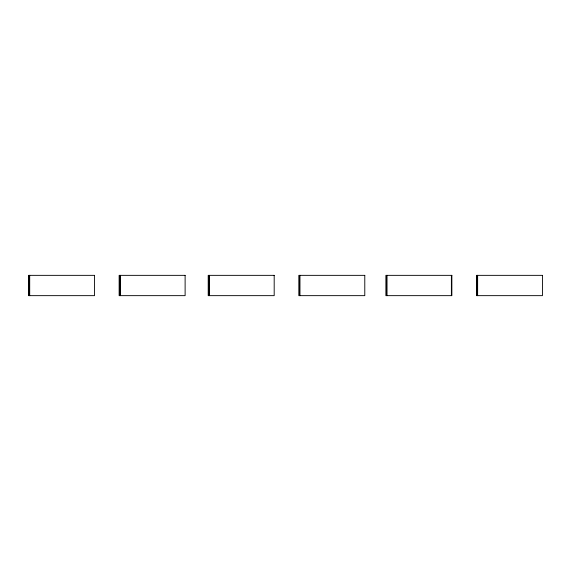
<?xml version="1.0" encoding="UTF-8"?>
<svg xmlns="http://www.w3.org/2000/svg" width="571" height="571" viewBox="0 0 571 571"><rect width="100%" height="100%" fill="white"/><g stroke="black" fill="none" stroke-linecap="round" stroke-linejoin="round"><path stroke-width="0.86" d="M477.627 275.35L477.627 295.65M477.17 275.35L477.17 295.65M451.39 275.35L451.39 295.65M387.031 275.35L387.031 295.65M386.567 275.35L386.567 295.65M299.968 275.35L299.968 295.65M299.504 275.35L299.504 295.65M209.364 275.35L209.364 295.65M208.907 275.35L208.907 295.65M120.303 275.35L120.303 295.65M119.839 275.35L119.839 295.65M29.699 275.35L29.699 295.65M29.235 275.35L29.235 295.65M94.522 275.35L28.55 275.35L28.55 295.65L94.522 295.65L94.522 275.35M185.118 275.35L119.146 275.35L119.146 295.65L185.118 295.65L185.118 275.35M274.187 275.35L208.215 275.35L208.215 295.65L274.187 295.65L274.187 275.35M364.783 275.35L298.819 275.35L298.819 295.65L364.783 295.65L364.783 275.35M451.854 275.35L385.882 275.35L385.882 295.65L451.854 295.65L451.854 275.35M542.45 275.35L476.478 275.35L476.478 295.65L542.45 295.65L542.45 275.35"/></g></svg>
